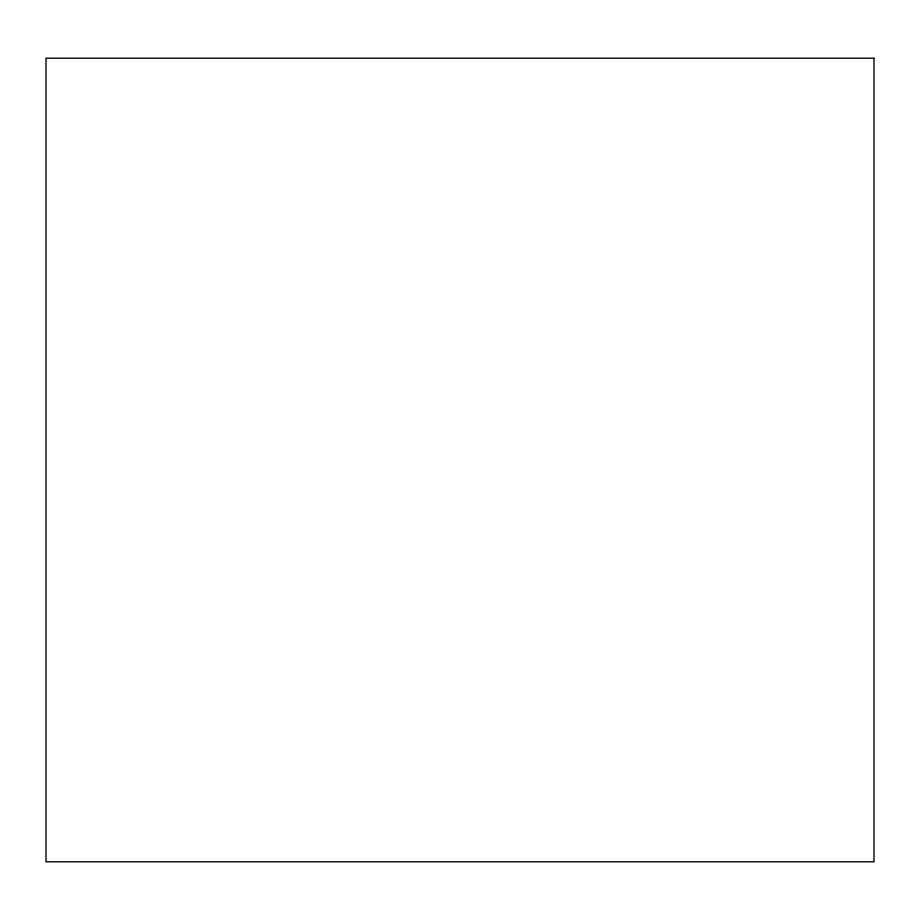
<?xml version="1.0" encoding="UTF-8"?>
<svg xmlns="http://www.w3.org/2000/svg" width="920" height="920" viewBox="0 0 920 920"><rect width="100%" height="100%" fill="white"/><g stroke="black" fill="none" stroke-linecap="round" stroke-linejoin="round"><path stroke-width="1.38" d="M874 58.201L46 58.201L46 861.798L874 861.798L874 58.201"/></g></svg>
